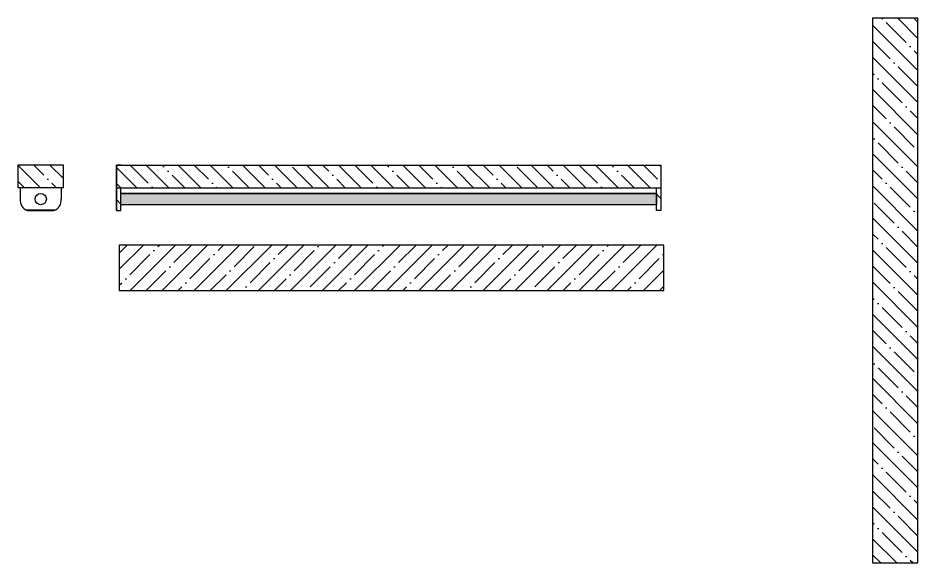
# Model space of a CAD drawing. Header units: millimetres. Extents: x -3140 to 122882, y -13467 to 35950.
# Drawn here: x 47726 to 49709, y 26423 to 27623 of the extents above; entities that cross this region are included whole.
import ezdxf

# ---------------------------------------------------------------- set-up
doc = ezdxf.new("R2010")
doc.units = ezdxf.units.MM
doc.header["$MEASUREMENT"] = 0

msp = doc.modelspace()

# ---------------------------------------------------------------- hatches: boundary and pattern name
at = {"true_color": 0x2776bb}
h = msp.add_hatch(dxfattribs=at)
h.set_pattern_fill('ANSI35', color=152, scale=200, angle=90)
h.paths.add_polyline_path([(49709, 27622.6), (49609, 27622.6), (49609, 26422.6), (49709, 26422.6)])
h = msp.add_hatch(dxfattribs=at)
h.set_pattern_fill('ANSI35', color=152, scale=200, angle=90)
h.paths.add_polyline_path([(47825.7, 27298.9), (47725.7, 27298.9), (47725.7, 27248.9), (47825.7, 27248.9)])
h = msp.add_hatch(dxfattribs=at)
h.set_pattern_fill('ANSI35', color=152, scale=200, angle=90)
h.paths.add_polyline_path([(49142.6, 27298.9), (49132.6, 27298.9), (47942.6, 27298.9), (47942.6, 27248.9), (49142.6, 27248.9)])
h = msp.add_hatch()
h.set_pattern_fill('BOX', color=256, scale=200, angle=90)
h.paths.add_polyline_path([(47820.7, 27223.9), (47820.7, 27248.9), (47730.7, 27248.9), (47730.7, 27218.6, 0.289414), (47746.5, 27198.9), (47804.9, 27198.9, 0.352749)])
h.paths.add_polyline_path([(47763.2, 27223.9, -1), (47788.2, 27223.9, -1)], flags=16)
h = msp.add_hatch(dxfattribs=at)
h.set_pattern_fill('ANSI35', color=152, scale=200, angle=90)
h.paths.add_polyline_path([(47952.6, 27248.9), (47942.6, 27248.9), (47942.6, 27198.9), (47947.6, 27198.9), (47952.6, 27198.9)])
h = msp.add_hatch(color=256)
h.dxf.hatch_style = 1
h.paths.add_polyline_path([(49132.6, 27236.4), (47952.6, 27236.4), (47952.6, 27211.4), (49132.6, 27211.4)])
h = msp.add_hatch(dxfattribs=at)
h.set_pattern_fill('ANSI35', color=152, scale=200, angle=90)
h.paths.add_polyline_path([(49142.6, 27248.9), (49132.6, 27248.9), (49132.6, 27198.9), (49142.6, 27198.9)])
h = msp.add_hatch(dxfattribs=at)
h.set_pattern_fill('ANSI35', color=152, scale=200)
h.set_pattern_definition([(45, (21526.21, 76731.583), (-35.35534, 35.35534), []), (45, (21561.565, 76731.583), (-35.35534, 35.35534), [62.5, -12.5, 0, -12.5])])
h.paths.add_polyline_path([(49148.8, 27022.6), (49148.8, 27122.6), (47948.8, 27122.6), (47948.8, 27022.6)])

# ---------------------------------------------------------------- linework, layer by layer
for points in [[(49609, 27622.6), (49609, 26422.6), (49709, 26422.6), (49709, 27622.6), (49609, 27622.6)], [(47825.7, 27248.9), (47825.7, 27298.9), (47725.7, 27298.9), (47725.7, 27248.9)], [(47942.6, 27298.9), (49142.6, 27298.9), (49142.6, 27198.9), (49132.6, 27198.9)], [(47952.6, 27298.9), (47942.6, 27298.9), (47942.6, 27198.9)], [(47942.6, 27198.9), (47942.6, 27298.9)], [(49132.6, 27298.9), (49142.6, 27298.9), (49142.6, 27198.9)], [(47825.7, 27248.9), (47725.7, 27248.9)], [(47730.7, 27248.9), (47730.7, 27218.6)], [(47820.7, 27248.9), (47820.7, 27223.9)], [(47942.6, 27248.9), (49142.6, 27248.9)], [(47942.6, 27198.9), (47947.6, 27198.9), (47952.6, 27198.9), (47952.6, 27248.9)], [(49132.6, 27236.4), (47952.6, 27236.4)], [(49142.6, 27198.9), (49137.6, 27198.9), (49132.6, 27198.9), (49132.6, 27248.9)], [(49132.6, 27211.4), (47952.6, 27211.4)], [(47746.5, 27198.9), (47804.9, 27198.9)], [(49148.8, 27122.6), (47948.8, 27122.6), (47948.8, 27022.6), (49148.8, 27022.6), (49148.8, 27122.6)]]:
    msp.add_lwpolyline(points)
msp.add_lwpolyline([(47952.6, 27236.4), (49132.6, 27236.4), (49132.6, 27211.4), (47952.6, 27211.4)], close=True)
msp.add_circle((47775.7, 27223.9), 12.5)
for centre, start, end in [((47754.1, 27221.2), 173.4218, 251.1428), ((47797.3, 27221.2), 288.8572, 6.5782)]:
    msp.add_arc(centre, 23.6, start, end)

doc.saveas('drawing.dxf')
